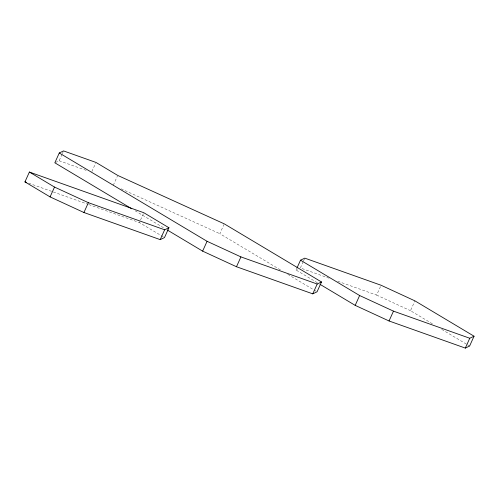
<?xml version="1.0" encoding="UTF-8"?>
<svg xmlns="http://www.w3.org/2000/svg" width="499" height="499" viewBox="0 0 499 499"><rect width="100%" height="100%" fill="white"/><g stroke="black" fill="none" stroke-linecap="round" stroke-linejoin="round"><path stroke-width="0.37" stroke-dasharray="2.5 1.87" d="M55.445 162.506L59.125 160.747L61.982 154.422M62.3 153.723L63.248 151.615M91.86 171.569L95.665 163.136M113.279 185.26L117.402 176.128M163.173 236.782L139.371 222.554L143.494 213.422M280.419 269.909L219.809 233.688L223.932 224.556M317.327 282.733L296.069 270.028L297.024 267.919M303.217 261.651L300.361 267.975L329.702 278.405M303.535 260.952L304.484 258.844M337.767 281.274L376.639 295.09L381.08 285.253M432.408 323.801L410.49 310.702L414.931 300.866M296.069 270.028L297.298 269.441M59.125 160.747L86.502 170.477M28.618 183.189L88.03 204.303M88.76 204.565L139.371 222.554M121.039 188.79L219.809 233.688M376.639 295.09L410.49 310.702M441.709 329.359L466.952 344.447M467.619 344.84L469.609 346.032M287.748 274.288L316.385 291.404M135.086 210.765L164.514 228.349"/><path stroke-width="0.75" d="M24.95 181.886L29.391 172.049L143.812 212.724L168.936 227.737L164.495 237.574L160.204 239.626L83.926 212.512L50.075 196.899L24.95 181.886L26.416 182.403M167.19 229.945L202.631 251.128L236.482 266.74L312.761 293.855L317.052 291.803L321.493 281.966L224.251 223.851L117.72 175.423L95.983 162.437L63.566 150.91L59.275 152.968L54.834 162.799L131.742 208.763M50.075 196.899L54.516 187.063L29.391 172.049M83.926 212.512L88.367 202.675L164.645 229.79L168.936 227.737M160.204 239.626L164.645 229.79M202.631 251.128L207.073 241.298L59.275 152.968M236.482 266.74L240.923 256.904L317.202 284.025L321.493 281.966M297.024 267.919L300.51 260.191L304.802 258.139L381.08 285.253L414.931 300.866L474.05 336.201L469.609 346.032L465.317 348.09L389.039 320.976L355.188 305.363L319.984 284.318M312.761 293.855L317.202 284.025M355.188 305.363L359.629 295.527L300.51 260.191M389.039 320.976L393.48 311.139L469.759 338.253L474.05 336.201M465.317 348.09L469.759 338.253M359.629 295.527L393.48 311.139M207.073 241.298L240.923 256.904M54.516 187.063L88.367 202.675"/></g></svg>
